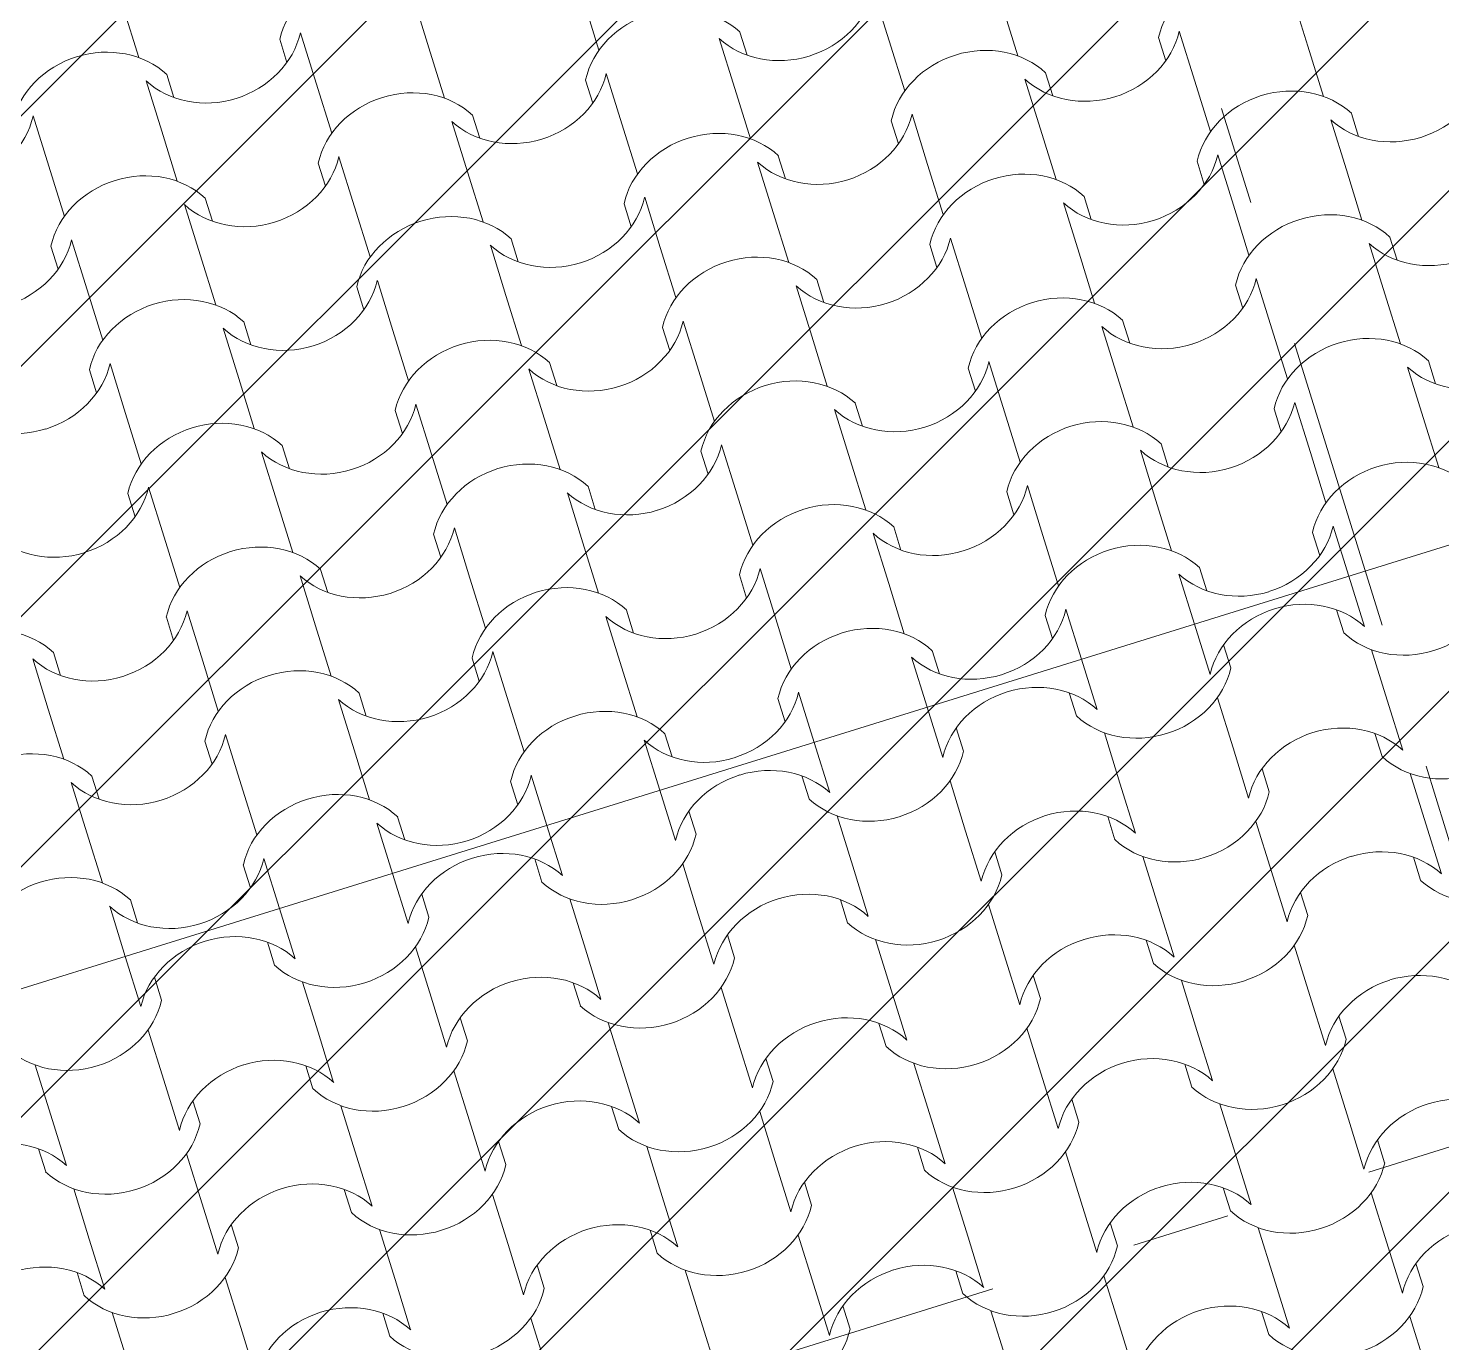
# Model space of a CAD drawing. Header units: metres. Extents: x -111189 to -108577, y -72951 to -72647.
# Drawn here: x -110189.259 to -110187.823, y -72662.649 to -72661.312 of the extents above; entities that cross this region are included whole.
import ezdxf

# ---------------------------------------------------------------- set-up
doc = ezdxf.new("R2010")
doc.units = ezdxf.units.M
doc.header["$MEASUREMENT"] = 0
doc.set_wipeout_variables(frame=1)
doc.linetypes.add('OTK - Traço Ponto CORTES_ALÇ', pattern=[0.6, 0.3, -0.15, 0, -0.15])
doc.linetypes.add('Wipeout_Contour', pattern=[1, 0, -1])
for name, color, linetype in [('02 - PASSEIOS', 7, 'Continuous'), ('03 - COBERTURA', 7, 'Continuous'), ('13 - IMPLANTAÇÃO (apoio).Layer Apoio', 7, 'Continuous'), ('14 - CORTES.Marcadores', 7, 'Continuous')]:
    doc.layers.add(name, color=color, linetype=linetype)

# ---------------------------------------------------------------- blocks, each defined once
blk = doc.blocks.new('Malha_8_1', base_point=(-111182.45, -72914.5203))
at = {"color": 254, "linetype": 'Wipeout_Contour', "lineweight": 0, "ltscale": 1861428.278801215}
blk.add_wipeout([(-111182.45, -72914.5203), (-111181.1398, -72916.9324), (-111179.283, -72920.3506), (-111178.6992, -72921.4255), (-111173.1932, -72931.5618), (-111171.3979, -72934.867), (-111163.9365, -72948.6033), (-111162.5896, -72948.18), (-111170.1617, -72934.1975), (-111171.9536, -72930.8885), (-111177.4458, -72920.7467), (-111178.0283, -72919.6711), (-111179.8807, -72916.2505), (-111181.0503, -72914.0907)], dxfattribs=at).dxf.layer = '02 - PASSEIOS'
blk = doc.blocks.new('Plano de Corte_1_1', base_point=(-111175.814, -72928.8103))
at = {"layer": '14 - CORTES.Marcadores', "color": 7, "linetype": 'OTK - Traço Ponto CORTES_ALÇ', "lineweight": 5}
blk.add_line((-111175.5275, -72928.7212), (-111154.4899, -72922.1814), dxfattribs=at)
blk = doc.blocks.new('*X120', base_point=(-110957.0649, -73026.2797))
at = {"layer": '03 - COBERTURA', "color": 253, "linetype": 'Continuous', "lineweight": 9}
for p, q in [((-111164.4505, -72923.838), (-111164.4663, -72923.787)), ((-111164.2778, -72923.8403), (-111164.2936, -72923.7892)), ((-111163.9829, -72923.8306), (-111163.9987, -72923.7796)), ((-111163.5573, -72923.8362), (-111163.5732, -72923.7852)), ((-111164.7454, -72923.8477), (-111164.7612, -72923.7967)), ((-111163.8522, -72923.8459), (-111163.8681, -72923.7949)), ((-111164.5949, -72923.8527), (-111164.6022, -72923.8292)), ((-111164.5653, -72923.8737), (-111164.5812, -72923.8227)), ((-111164.1397, -72923.8793), (-111164.1556, -72923.8283)), ((-111164.1273, -72923.8453), (-111164.1346, -72923.8218)), ((-111163.967, -72923.8816), (-111163.9829, -72923.8306)), ((-111163.7017, -72923.8509), (-111163.709, -72923.8274)), ((-111163.6721, -72923.8719), (-111163.688, -72923.8209)), ((-111164.4346, -72923.889), (-111164.4505, -72923.838)), ((-111163.5414, -72923.8873), (-111163.5573, -72923.8362)), ((-111164.7221, -72923.9225), (-111164.738, -72923.8714)), ((-111164.7097, -72923.8884), (-111164.717, -72923.8649)), ((-111164.5494, -72923.9247), (-111164.5653, -72923.8737)), ((-111164.2841, -72923.894), (-111164.2914, -72923.8706)), ((-111164.2545, -72923.915), (-111164.2704, -72923.864)), ((-111163.829, -72923.9207), (-111163.8448, -72923.8697)), ((-111163.8165, -72923.8866), (-111163.8238, -72923.8631)), ((-111163.6563, -72923.9229), (-111163.6721, -72923.8719)), ((-111164.1239, -72923.9304), (-111164.1397, -72923.8793)), ((-111164.837, -72923.9581), (-111164.8528, -72923.9071)), ((-111164.4114, -72923.9638), (-111164.4272, -72923.9128)), ((-111164.3989, -72923.9297), (-111164.4062, -72923.9062)), ((-111164.2387, -72923.9661), (-111164.2545, -72923.915)), ((-111163.9734, -72923.9353), (-111163.9807, -72923.9119)), ((-111163.9438, -72923.9564), (-111163.9596, -72923.9054)), ((-111163.5182, -72923.962), (-111163.5341, -72923.911)), ((-111163.5058, -72923.9279), (-111163.5131, -72923.9045)), ((-111164.7063, -72923.9735), (-111164.7221, -72923.9225)), ((-111163.8131, -72923.9717), (-111163.829, -72923.9207)), ((-111163.633, -72923.9977), (-111163.6489, -72923.9467)), ((-111164.8211, -72924.0092), (-111164.837, -72923.9581)), ((-111164.5558, -72923.9785), (-111164.5631, -72923.955)), ((-111164.5262, -72923.9995), (-111164.5421, -72923.9485)), ((-111164.1006, -72924.0051), (-111164.1165, -72923.9541)), ((-111164.0882, -72923.971), (-111164.0955, -72923.9476)), ((-111163.9279, -72924.0074), (-111163.9438, -72923.9564)), ((-111163.6626, -72923.9767), (-111163.6699, -72923.9532)), ((-111164.3955, -72924.0148), (-111164.4114, -72923.9638)), ((-111163.5023, -72924.013), (-111163.5182, -72923.962)), ((-111164.2154, -72924.0408), (-111164.2313, -72923.9898)), ((-111163.7774, -72924.0124), (-111163.7847, -72923.9889)), ((-111164.683, -72924.0482), (-111164.6989, -72923.9972)), ((-111164.6706, -72924.0141), (-111164.6779, -72923.9907)), ((-111164.5103, -72924.0505), (-111164.5262, -72923.9995)), ((-111164.245, -72924.0198), (-111164.2523, -72923.9963)), ((-111163.7899, -72924.0465), (-111163.8057, -72923.9955)), ((-111163.6172, -72924.0487), (-111163.633, -72923.9977)), ((-111164.0848, -72924.0561), (-111164.1006, -72924.0051)), ((-111164.7979, -72924.0839), (-111164.8137, -72924.0329)), ((-111164.3598, -72924.0555), (-111164.3671, -72924.032)), ((-111163.9047, -72924.0822), (-111163.9205, -72924.0312)), ((-111163.4667, -72924.0537), (-111163.4739, -72924.0303)), ((-111164.8274, -72924.0629), (-111164.8347, -72924.0395)), ((-111164.3723, -72924.0896), (-111164.3881, -72924.0386)), ((-111164.1996, -72924.0918), (-111164.2154, -72924.0408)), ((-111163.9343, -72924.0611), (-111163.9415, -72924.0377)), ((-111163.774, -72924.0975), (-111163.7899, -72924.0465)), ((-111163.4791, -72924.0878), (-111163.495, -72924.0368)), ((-111164.6672, -72924.0993), (-111164.683, -72924.0482)), ((-111164.4871, -72924.1253), (-111164.503, -72924.0743)), ((-111164.0491, -72924.0968), (-111164.0564, -72924.0734)), ((-111163.5939, -72924.1235), (-111163.6098, -72924.0725)), ((-111164.782, -72924.1349), (-111164.7979, -72924.0839)), ((-111164.5167, -72924.1042), (-111164.524, -72924.0808)), ((-111164.3564, -72924.1406), (-111164.3723, -72924.0896)), ((-111164.0615, -72924.1309), (-111164.0774, -72924.0799)), ((-111163.8888, -72924.1332), (-111163.9047, -72924.0822)), ((-111163.6235, -72924.1025), (-111163.6308, -72924.079)), ((-111163.4632, -72924.1388), (-111163.4791, -72924.0878)), ((-111164.6315, -72924.1399), (-111164.6388, -72924.1165)), ((-111164.1763, -72924.1666), (-111164.1922, -72924.1156)), ((-111163.7383, -72924.1382), (-111163.7456, -72924.1147)), ((-111164.6439, -72924.174), (-111164.6598, -72924.123)), ((-111164.4712, -72924.1763), (-111164.4871, -72924.1253)), ((-111164.2059, -72924.1456), (-111164.2132, -72924.1221)), ((-111164.0457, -72924.1819), (-111164.0615, -72924.1309)), ((-111163.7508, -72924.1723), (-111163.7666, -72924.1213)), ((-111163.5781, -72924.1745), (-111163.5939, -72924.1235)), ((-111164.7588, -72924.2097), (-111164.7746, -72924.1587)), ((-111164.3207, -72924.1813), (-111164.328, -72924.1578)), ((-111163.8656, -72924.208), (-111163.8814, -72924.1569)), ((-111163.44, -72924.2136), (-111163.4559, -72924.1626)), ((-111163.4276, -72924.1795), (-111163.4348, -72924.1561)), ((-111164.7883, -72924.1887), (-111164.7956, -72924.1652)), ((-111164.6281, -72924.225), (-111164.6439, -72924.174)), ((-111164.3332, -72924.2154), (-111164.349, -72924.1644)), ((-111164.1605, -72924.2176), (-111164.1763, -72924.1666)), ((-111163.8952, -72924.1869), (-111163.9024, -72924.1635)), ((-111163.7349, -72924.2233), (-111163.7508, -72924.1723)), ((-111164.448, -72924.2511), (-111164.4638, -72924.2)), ((-111164.0224, -72924.2567), (-111164.0383, -72924.2057)), ((-111164.01, -72924.2226), (-111164.0173, -72924.1992)), ((-111163.5844, -72924.2283), (-111163.5917, -72924.2048)), ((-111163.5548, -72924.2493), (-111163.5707, -72924.1983)), ((-111164.7429, -72924.2607), (-111164.7588, -72924.2097)), ((-111164.4776, -72924.23), (-111164.4849, -72924.2066)), ((-111164.3173, -72924.2664), (-111164.3332, -72924.2154)), ((-111163.8497, -72924.259), (-111163.8656, -72924.208)), ((-111163.4241, -72924.2646), (-111163.44, -72924.2136)), ((-111164.6048, -72924.2998), (-111164.6207, -72924.2488)), ((-111164.5924, -72924.2657), (-111164.5997, -72924.2423)), ((-111164.1668, -72924.2714), (-111164.1741, -72924.2479)), ((-111164.1372, -72924.2924), (-111164.1531, -72924.2414)), ((-111163.7117, -72924.2981), (-111163.7275, -72924.247)), ((-111163.6992, -72924.264), (-111163.7065, -72924.2405)), ((-111164.4321, -72924.3021), (-111164.448, -72924.2511)), ((-111164.0066, -72924.3077), (-111164.0224, -72924.2567)), ((-111163.539, -72924.3003), (-111163.5548, -72924.2493)), ((-111164.7492, -72924.3145), (-111164.7565, -72924.291)), ((-111164.7196, -72924.3355), (-111164.7355, -72924.2845)), ((-111164.2941, -72924.3412), (-111164.3099, -72924.2901)), ((-111164.2816, -72924.3071), (-111164.2889, -72924.2836)), ((-111163.8561, -72924.3127), (-111163.8633, -72924.2893)), ((-111163.8265, -72924.3337), (-111163.8423, -72924.2827)), ((-111164.589, -72924.3508), (-111164.6048, -72924.2998)), ((-111164.1214, -72924.3434), (-111164.1372, -72924.2924)), ((-111163.6958, -72924.3491), (-111163.7117, -72924.2981)), ((-111164.4385, -72924.3558), (-111164.4458, -72924.3324)), ((-111164.4089, -72924.3769), (-111164.4247, -72924.3258)), ((-111163.9833, -72924.3825), (-111163.9992, -72924.3315)), ((-111163.9709, -72924.3484), (-111163.9782, -72924.325)), ((-111163.8106, -72924.3848), (-111163.8265, -72924.3337)), ((-111163.5453, -72924.3541), (-111163.5526, -72924.3306)), ((-111163.5157, -72924.3751), (-111163.5316, -72924.3241)), ((-111164.7038, -72924.3865), (-111164.7196, -72924.3355)), ((-111164.2782, -72924.3922), (-111164.2941, -72924.3412)), ((-111164.5657, -72924.4256), (-111164.5816, -72924.3746)), ((-111164.5533, -72924.3915), (-111164.5606, -72924.3681)), ((-111164.393, -72924.4279), (-111164.4089, -72924.3769)), ((-111164.1277, -72924.3972), (-111164.135, -72924.3737)), ((-111164.0981, -72924.4182), (-111164.114, -72924.3672)), ((-111163.6726, -72924.4238), (-111163.6884, -72924.3728)), ((-111163.6601, -72924.3898), (-111163.6674, -72924.3663)), ((-111163.9675, -72924.4335), (-111163.9833, -72924.3825)), ((-111164.7101, -72924.4403), (-111164.7174, -72924.4168)), ((-111164.6805, -72924.4613), (-111164.6964, -72924.4103)), ((-111164.255, -72924.467), (-111164.2708, -72924.4159)), ((-111164.2425, -72924.4329), (-111164.2498, -72924.4094)), ((-111164.0823, -72924.4692), (-111164.0981, -72924.4182)), ((-111163.8169, -72924.4385), (-111163.8242, -72924.4151)), ((-111163.7874, -72924.4595), (-111163.8032, -72924.4085)), ((-111164.5499, -72924.4766), (-111164.5657, -72924.4256)), ((-111164.8374, -72924.5101), (-111164.8532, -72924.459)), ((-111164.8249, -72924.476), (-111164.8322, -72924.4525)), ((-111164.6647, -72924.5123), (-111164.6805, -72924.4613)), ((-111164.3994, -72924.4816), (-111164.4067, -72924.4582)), ((-111164.3698, -72924.5026), (-111164.3856, -72924.4516)), ((-111163.9442, -72924.5083), (-111163.9601, -72924.4573)), ((-111163.9318, -72924.4742), (-111163.9391, -72924.4507)), ((-111164.2391, -72924.518), (-111164.255, -72924.467)), ((-111164.059, -72924.544), (-111164.0749, -72924.493)), ((-111164.5266, -72924.5514), (-111164.5425, -72924.5004)), ((-111164.5142, -72924.5173), (-111164.5215, -72924.4939)), ((-111164.3539, -72924.5537), (-111164.3698, -72924.5026)), ((-111164.0886, -72924.523), (-111164.0959, -72924.4995)), ((-111164.8215, -72924.5611), (-111164.8374, -72924.5101)), ((-111164.6414, -72924.5871), (-111164.6573, -72924.5361)), ((-111164.2034, -72924.5586), (-111164.2107, -72924.5352)), ((-111164.671, -72924.5661), (-111164.6783, -72924.5426)), ((-111164.2159, -72924.5927), (-111164.2317, -72924.5417)), ((-111164.5108, -72924.6024), (-111164.5266, -72924.5514)), ((-111164.7858, -72924.6018), (-111164.7931, -72924.5783)), ((-111164.3307, -72924.6284), (-111164.3465, -72924.5774)), ((-111164.7983, -72924.6358), (-111164.8141, -72924.5848)), ((-111164.6256, -72924.6381), (-111164.6414, -72924.5871)), ((-111164.3603, -72924.6074), (-111164.3676, -72924.5839)), ((-111164.4751, -72924.6431), (-111164.4824, -72924.6196)), ((-111164.7824, -72924.6869), (-111164.7983, -72924.6358)), ((-111164.4875, -72924.6772), (-111164.5034, -72924.6262)), ((-111164.6023, -72924.7129), (-111164.6182, -72924.6619)), ((-111164.6319, -72924.6919), (-111164.6392, -72924.6684)), ((-111164.7467, -72924.7275), (-111164.754, -72924.7041)), ((-111164.7592, -72924.7616), (-111164.775, -72924.7106))]:
    blk.add_line(p, q, dxfattribs=at)
for centre, major_axis, start_param, end_param in [((-111164.513, -72923.8394), (0.0878, 0.0273), 0.466079, 2.675513), ((-111163.6198, -72923.8376), (0.0878, 0.0273), 0.466079, 2.675513), ((-111164.0883, -72923.7689), (0.0883, 0.0274), 4.715365, 5.812147), ((-111164.2022, -72923.8807), (0.0878, 0.0273), 0.466079, 2.675513), ((-111164.6708, -72923.812), (0.0883, 0.0274), 4.715365, 5.812147), ((-111164.0878, -72923.7688), (0.0883, 0.0274), 3.612631, 4.709413), ((-111163.7776, -72923.8103), (0.0883, 0.0274), 4.715365, 5.812147), ((-111164.7847, -72923.9239), (0.0878, 0.0273), 0.466079, 2.675513), ((-111163.8915, -72923.9221), (0.0878, 0.0273), 0.466079, 2.675513), ((-111164.6702, -72923.8119), (0.0883, 0.0274), 3.612631, 4.709413), ((-111164.36, -72923.8534), (0.0883, 0.0274), 4.715365, 5.812147), ((-111163.7771, -72923.8101), (0.0883, 0.0274), 3.612631, 4.709413), ((-111163.4668, -72923.8516), (0.0883, 0.0274), 4.715365, 5.812147), ((-111164.4739, -72923.9652), (0.0878, 0.0273), 0.466079, 2.675513), ((-111163.5807, -72923.9634), (0.0878, 0.0273), 0.466079, 2.675513), ((-111164.9424, -72923.8965), (0.0883, 0.0274), 4.715365, 5.812147), ((-111164.3595, -72923.8532), (0.0883, 0.0274), 3.612631, 4.709413), ((-111164.0492, -72923.8947), (0.0883, 0.0274), 4.715365, 5.812147), ((-111163.4663, -72923.8514), (0.0883, 0.0274), 3.612631, 4.709413), ((-111164.1631, -72924.0065), (0.0878, 0.0273), 0.466079, 2.675513), ((-111163.7385, -72923.9361), (0.0883, 0.0274), 4.715365, 5.812147), ((-111164.6317, -72923.9378), (0.0883, 0.0274), 4.715365, 5.812147), ((-111164.0487, -72923.8946), (0.0883, 0.0274), 3.612631, 4.709413), ((-111163.8524, -72924.0479), (0.0878, 0.0273), 0.466079, 2.675513), ((-111164.7456, -72924.0496), (0.0878, 0.0273), 0.466079, 2.675513), ((-111164.3209, -72923.9792), (0.0883, 0.0274), 4.715365, 5.812147), ((-111164.6311, -72923.9377), (0.0883, 0.0274), 3.612631, 4.709413), ((-111164.4348, -72924.091), (0.0878, 0.0273), 0.466079, 2.675513), ((-111163.738, -72923.9359), (0.0883, 0.0274), 3.612631, 4.709413), ((-111163.5416, -72924.0892), (0.0878, 0.0273), 0.466079, 2.675513), ((-111164.9033, -72924.0223), (0.0883, 0.0274), 4.715365, 5.812147), ((-111164.0101, -72924.0205), (0.0883, 0.0274), 4.715365, 5.812147), ((-111164.3204, -72923.979), (0.0883, 0.0274), 3.612631, 4.709413), ((-111164.124, -72924.1323), (0.0878, 0.0273), 0.466079, 2.675513), ((-111163.4272, -72923.9772), (0.0883, 0.0274), 3.612631, 4.709413), ((-111164.5926, -72924.0636), (0.0883, 0.0274), 4.715365, 5.812147), ((-111163.6994, -72924.0618), (0.0883, 0.0274), 4.715365, 5.812147), ((-111164.7065, -72924.1754), (0.0878, 0.0273), 0.466079, 2.675513), ((-111164.0096, -72924.0203), (0.0883, 0.0274), 3.612631, 4.709413), ((-111163.8133, -72924.1737), (0.0878, 0.0273), 0.466079, 2.675513), ((-111164.2818, -72924.105), (0.0883, 0.0274), 4.715365, 5.812147), ((-111164.592, -72924.0634), (0.0883, 0.0274), 3.612631, 4.709413), ((-111164.3957, -72924.2168), (0.0878, 0.0273), 0.466079, 2.675513), ((-111163.6988, -72924.0617), (0.0883, 0.0274), 3.612631, 4.709413), ((-111163.5025, -72924.215), (0.0878, 0.0273), 0.466079, 2.675513), ((-111164.8642, -72924.1481), (0.0883, 0.0274), 4.715365, 5.812147), ((-111163.971, -72924.1463), (0.0883, 0.0274), 4.715365, 5.812147), ((-111163.3881, -72924.103), (0.0883, 0.0274), 3.612631, 4.709413), ((-111164.2813, -72924.1048), (0.0883, 0.0274), 3.612631, 4.709413), ((-111164.0849, -72924.2581), (0.0878, 0.0273), 0.466079, 2.675513), ((-111164.5534, -72924.1894), (0.0883, 0.0274), 4.715365, 5.812147), ((-111163.9705, -72924.1461), (0.0883, 0.0274), 3.612631, 4.709413), ((-111163.6603, -72924.1876), (0.0883, 0.0274), 4.715365, 5.812147), ((-111164.8637, -72924.1479), (0.0883, 0.0274), 3.612631, 4.709413), ((-111164.6674, -72924.3012), (0.0878, 0.0273), 0.466079, 2.675513), ((-111163.7742, -72924.2995), (0.0878, 0.0273), 0.466079, 2.675513), ((-111164.5529, -72924.1892), (0.0883, 0.0274), 3.612631, 4.709413), ((-111164.2427, -72924.2307), (0.0883, 0.0274), 4.715365, 5.812147), ((-111163.6597, -72924.1875), (0.0883, 0.0274), 3.612631, 4.709413), ((-111164.3566, -72924.3426), (0.0878, 0.0273), 0.466079, 2.675513), ((-111163.4634, -72924.3408), (0.0878, 0.0273), 0.466079, 2.675513), ((-111164.8251, -72924.2738), (0.0883, 0.0274), 4.715365, 5.812147), ((-111164.2422, -72924.2306), (0.0883, 0.0274), 3.612631, 4.709413), ((-111163.9319, -72924.2721), (0.0883, 0.0274), 4.715365, 5.812147), ((-111164.0458, -72924.3839), (0.0878, 0.0273), 0.466079, 2.675513), ((-111164.8246, -72924.2737), (0.0883, 0.0274), 3.612631, 4.709413), ((-111164.5143, -72924.3152), (0.0883, 0.0274), 4.715365, 5.812147), ((-111163.9314, -72924.2719), (0.0883, 0.0274), 3.612631, 4.709413), ((-111163.6212, -72924.3134), (0.0883, 0.0274), 4.715365, 5.812147), ((-111164.6283, -72924.427), (0.0878, 0.0273), 0.466079, 2.675513), ((-111163.7351, -72924.4252), (0.0878, 0.0273), 0.466079, 2.675513), ((-111164.5138, -72924.315), (0.0883, 0.0274), 3.612631, 4.709413), ((-111164.2036, -72924.3565), (0.0883, 0.0274), 4.715365, 5.812147), ((-111163.6206, -72924.3133), (0.0883, 0.0274), 3.612631, 4.709413), ((-111164.3175, -72924.4683), (0.0878, 0.0273), 0.466079, 2.675513), ((-111164.786, -72924.3996), (0.0883, 0.0274), 4.715365, 5.812147), ((-111164.2031, -72924.3564), (0.0883, 0.0274), 3.612631, 4.709413), ((-111163.8928, -72924.3979), (0.0883, 0.0274), 4.715365, 5.812147), ((-111164.8999, -72924.5115), (0.0878, 0.0273), 0.466079, 2.675513), ((-111164.0067, -72924.5097), (0.0878, 0.0273), 0.466079, 2.675513), ((-111164.7855, -72924.3995), (0.0883, 0.0274), 3.612631, 4.709413), ((-111164.4752, -72924.441), (0.0883, 0.0274), 4.715365, 5.812147), ((-111163.8923, -72924.3977), (0.0883, 0.0274), 3.612631, 4.709413), ((-111164.5891, -72924.5528), (0.0878, 0.0273), 0.466079, 2.675513), ((-111164.1645, -72924.4823), (0.0883, 0.0274), 4.715365, 5.812147), ((-111164.4747, -72924.4408), (0.0883, 0.0274), 3.612631, 4.709413), ((-111164.2784, -72924.5941), (0.0878, 0.0273), 0.466079, 2.675513), ((-111164.7469, -72924.5254), (0.0883, 0.0274), 4.715365, 5.812147), ((-111164.8608, -72924.6372), (0.0878, 0.0273), 0.466079, 2.675513), ((-111164.164, -72924.4822), (0.0883, 0.0274), 3.612631, 4.709413), ((-111164.4361, -72924.5668), (0.0883, 0.0274), 4.715365, 5.812147), ((-111164.7464, -72924.5253), (0.0883, 0.0274), 3.612631, 4.709413), ((-111164.55, -72924.6786), (0.0878, 0.0273), 0.466079, 2.675513), ((-111164.4356, -72924.5666), (0.0883, 0.0274), 3.612631, 4.709413), ((-111164.7078, -72924.6512), (0.0883, 0.0274), 4.715365, 5.812147), ((-111164.8217, -72924.763), (0.0878, 0.0273), 0.466079, 2.675513), ((-111164.7073, -72924.6511), (0.0883, 0.0274), 3.612631, 4.709413)]:
    blk.add_ellipse(centre, major_axis=major_axis, ratio=0.876216, start_param=start_param, end_param=end_param, dxfattribs=at)
blk = doc.blocks.new('*X121', base_point=(-110957.0649, -73026.2797))
at = {"layer": '03 - COBERTURA', "color": 253, "linetype": 'Continuous', "lineweight": 9}
for p, q in [((-111163.5157, -72924.3751), (-111163.4999, -72924.4261)), ((-111163.5282, -72924.4092), (-111163.5209, -72924.4326)), ((-111163.6726, -72924.4238), (-111163.6567, -72924.4749)), ((-111163.643, -72924.4449), (-111163.6357, -72924.4683)), ((-111163.4925, -72924.4499), (-111163.4766, -72924.5009)), ((-111163.7874, -72924.4595), (-111163.7715, -72924.5106)), ((-111163.7998, -72924.4936), (-111163.7925, -72924.5171)), ((-111163.6493, -72924.4986), (-111163.6334, -72924.5496)), ((-111163.4766, -72924.5009), (-111163.4607, -72924.5519)), ((-111163.9442, -72924.5083), (-111163.9284, -72924.5593)), ((-111163.9146, -72924.5293), (-111163.9073, -72924.5528)), ((-111163.7641, -72924.5343), (-111163.7483, -72924.5853)), ((-111163.4891, -72924.535), (-111163.4818, -72924.5584)), ((-111164.059, -72924.544), (-111164.0432, -72924.595)), ((-111163.6334, -72924.5496), (-111163.6176, -72924.6006)), ((-111164.0715, -72924.5781), (-111164.0642, -72924.6015)), ((-111163.6039, -72924.5707), (-111163.5966, -72924.5941)), ((-111163.4534, -72924.5757), (-111163.4375, -72924.6267)), ((-111164.2159, -72924.5927), (-111164.2, -72924.6438)), ((-111163.921, -72924.5831), (-111163.9051, -72924.6341)), ((-111163.7483, -72924.5853), (-111163.7324, -72924.6363)), ((-111164.1863, -72924.6138), (-111164.179, -72924.6372)), ((-111164.0358, -72924.6188), (-111164.0199, -72924.6698)), ((-111163.7607, -72924.6194), (-111163.7534, -72924.6429)), ((-111164.3307, -72924.6284), (-111164.3148, -72924.6794)), ((-111163.9051, -72924.6341), (-111163.8892, -72924.6851)), ((-111163.6102, -72924.6244), (-111163.5943, -72924.6754)), ((-111163.4375, -72924.6267), (-111163.4216, -72924.6777)), ((-111164.3431, -72924.6625), (-111164.3358, -72924.686)), ((-111163.8755, -72924.6551), (-111163.8682, -72924.6786)), ((-111163.725, -72924.6601), (-111163.7092, -72924.7111)), ((-111163.45, -72924.6608), (-111163.4427, -72924.6842)), ((-111164.4875, -72924.6772), (-111164.4717, -72924.7282)), ((-111164.1926, -72924.6675), (-111164.1768, -72924.7185)), ((-111164.0199, -72924.6698), (-111164.0041, -72924.7208)), ((-111163.5943, -72924.6754), (-111163.5785, -72924.7264)), ((-111164.4579, -72924.6982), (-111164.4507, -72924.7217)), ((-111164.3074, -72924.7032), (-111164.2916, -72924.7542)), ((-111164.0324, -72924.7039), (-111164.0251, -72924.7273)), ((-111163.5648, -72924.6965), (-111163.5575, -72924.7199)), ((-111164.6023, -72924.7129), (-111164.5865, -72924.7639)), ((-111164.1768, -72924.7185), (-111164.1609, -72924.7695)), ((-111163.8819, -72924.7089), (-111163.866, -72924.7599)), ((-111163.7092, -72924.7111), (-111163.6933, -72924.7621)), ((-111164.6148, -72924.747), (-111164.6075, -72924.7704)), ((-111164.1472, -72924.7396), (-111164.1399, -72924.763)), ((-111163.9967, -72924.7445), (-111163.9808, -72924.7956)), ((-111163.7216, -72924.7452), (-111163.7143, -72924.7687)), ((-111163.5711, -72924.7502), (-111163.5552, -72924.8012)), ((-111164.7592, -72924.7616), (-111164.7433, -72924.8126)), ((-111164.4643, -72924.752), (-111164.4484, -72924.803)), ((-111164.2916, -72924.7542), (-111164.2757, -72924.8052)), ((-111163.866, -72924.7599), (-111163.8501, -72924.8109)), ((-111164.7296, -72924.7827), (-111164.7223, -72924.8061)), ((-111164.5791, -72924.7877), (-111164.5632, -72924.8387)), ((-111164.304, -72924.7883), (-111164.2967, -72924.8118)), ((-111164.1535, -72924.7933), (-111164.1377, -72924.8443)), ((-111163.8364, -72924.7809), (-111163.8291, -72924.8044)), ((-111163.6859, -72924.7859), (-111163.6701, -72924.8369)), ((-111164.4484, -72924.803), (-111164.4326, -72924.854)), ((-111163.9808, -72924.7956), (-111163.965, -72924.8466)), ((-111163.5552, -72924.8012), (-111163.5394, -72924.8522)), ((-111163.5257, -72924.8222), (-111163.5184, -72924.8457)), ((-111164.7359, -72924.8364), (-111164.7201, -72924.8874)), ((-111164.4188, -72924.824), (-111164.4115, -72924.8475)), ((-111164.2683, -72924.829), (-111164.2525, -72924.88)), ((-111163.9933, -72924.8297), (-111163.986, -72924.8531)), ((-111163.8428, -72924.8346), (-111163.8269, -72924.8857)), ((-111163.6701, -72924.8369), (-111163.6542, -72924.8879)), ((-111164.5632, -72924.8387), (-111164.5474, -72924.8897)), ((-111164.1377, -72924.8443), (-111164.1218, -72924.8953)), ((-111164.1081, -72924.8653), (-111164.1008, -72924.8888)), ((-111164.8508, -72924.8721), (-111164.8349, -72924.9231)), ((-111164.5757, -72924.8728), (-111164.5684, -72924.8962)), ((-111164.4252, -72924.8778), (-111164.4093, -72924.9288)), ((-111164.2525, -72924.88), (-111164.2366, -72924.931)), ((-111163.9576, -72924.8703), (-111163.9417, -72924.9214)), ((-111163.6825, -72924.871), (-111163.6752, -72924.8944)), ((-111163.532, -72924.876), (-111163.5161, -72924.927)), ((-111164.7201, -72924.8874), (-111164.7042, -72924.9384)), ((-111163.8269, -72924.8857), (-111163.811, -72924.9367)), ((-111164.6905, -72924.9085), (-111164.6832, -72924.9319)), ((-111163.7973, -72924.9067), (-111163.79, -72924.9301)), ((-111164.8349, -72924.9231), (-111164.819, -72924.9741)), ((-111164.54, -72924.9134), (-111164.5241, -72924.9645)), ((-111164.2649, -72924.9141), (-111164.2576, -72924.9376)), ((-111164.1144, -72924.9191), (-111164.0986, -72924.9701)), ((-111163.9417, -72924.9214), (-111163.9259, -72924.9724)), ((-111163.6468, -72924.9117), (-111163.631, -72924.9627)), ((-111164.4093, -72924.9288), (-111164.3935, -72924.9798)), ((-111163.5161, -72924.927), (-111163.5003, -72924.978)), ((-111164.3797, -72924.9498), (-111164.3724, -72924.9732)), ((-111163.4866, -72924.948), (-111163.4793, -72924.9715)), ((-111164.8473, -72924.9572), (-111164.84, -72924.9807)), ((-111164.6968, -72924.9622), (-111164.681, -72925.0132)), ((-111164.5241, -72924.9645), (-111164.5083, -72925.0155)), ((-111164.2292, -72924.9548), (-111164.2134, -72925.0058)), ((-111163.9542, -72924.9554), (-111163.9469, -72924.9789)), ((-111163.8037, -72924.9604), (-111163.7878, -72925.0114)), ((-111163.631, -72924.9627), (-111163.6151, -72925.0137)), ((-111164.0986, -72924.9701), (-111164.0827, -72925.0211)), ((-111164.069, -72924.9911), (-111164.0617, -72925.0146)), ((-111164.8116, -72924.9979), (-111164.7958, -72925.0489)), ((-111164.5366, -72924.9986), (-111164.5293, -72925.022)), ((-111164.3861, -72925.0035), (-111164.3702, -72925.0546)), ((-111164.2134, -72925.0058), (-111164.1975, -72925.0568)), ((-111163.9185, -72924.9961), (-111163.9026, -72925.0471)), ((-111163.6434, -72924.9968), (-111163.6361, -72925.0202)), ((-111163.4929, -72925.0018), (-111163.477, -72925.0528)), ((-111164.681, -72925.0132), (-111164.6651, -72925.0642)), ((-111163.7878, -72925.0114), (-111163.7719, -72925.0625)), ((-111164.6514, -72925.0342), (-111164.6441, -72925.0577)), ((-111163.7582, -72925.0325), (-111163.7509, -72925.0559)), ((-111163.6077, -72925.0375), (-111163.5919, -72925.0885)), ((-111164.7958, -72925.0489), (-111164.7799, -72925.0999)), ((-111164.5009, -72925.0392), (-111164.485, -72925.0902)), ((-111164.2258, -72925.0399), (-111164.2185, -72925.0633)), ((-111164.0753, -72925.0449), (-111164.0595, -72925.0959)), ((-111163.9026, -72925.0471), (-111163.8868, -72925.0982)), ((-111163.477, -72925.0528), (-111163.4612, -72925.1038)), ((-111164.3702, -72925.0546), (-111164.3544, -72925.1056)), ((-111164.3406, -72925.0756), (-111164.3333, -72925.099)), ((-111164.1901, -72925.0806), (-111164.1743, -72925.1316)), ((-111163.9151, -72925.0812), (-111163.9078, -72925.1047)), ((-111163.4475, -72925.0738), (-111163.4402, -72925.0973)), ((-111164.8082, -72925.083), (-111164.8009, -72925.1065)), ((-111164.6577, -72925.088), (-111164.6419, -72925.139)), ((-111164.485, -72925.0902), (-111164.4692, -72925.1413)), ((-111164.0595, -72925.0959), (-111164.0436, -72925.1469)), ((-111163.7646, -72925.0862), (-111163.7487, -72925.1372)), ((-111163.5919, -72925.0885), (-111163.576, -72925.1395)), ((-111164.7725, -72925.1237), (-111164.7567, -72925.1747)), ((-111164.4975, -72925.1243), (-111164.4902, -72925.1478)), ((-111164.0299, -72925.1169), (-111164.0226, -72925.1404)), ((-111163.8794, -72925.1219), (-111163.8635, -72925.1729)), ((-111163.6043, -72925.1226), (-111163.597, -72925.146)), ((-111164.6419, -72925.139), (-111164.626, -72925.19)), ((-111164.347, -72925.1293), (-111164.3311, -72925.1803)), ((-111164.1743, -72925.1316), (-111164.1584, -72925.1826)), ((-111163.7487, -72925.1372), (-111163.7328, -72925.1883)), ((-111163.4538, -72925.1276), (-111163.4379, -72925.1786))]:
    blk.add_line(p, q, dxfattribs=at)
for centre, major_axis, start_param, end_param in [((-111163.4532, -72924.3737), (0.0878, 0.0273), 3.607672, 5.817106), ((-111163.5676, -72924.4857), (0.0883, 0.0274), 0.471039, 1.56782), ((-111163.5671, -72924.4855), (0.0883, 0.0274), 1.573772, 2.670554), ((-111163.7248, -72924.4581), (0.0878, 0.0273), 3.607672, 5.817106), ((-111163.8388, -72924.57), (0.0883, 0.0274), 1.573772, 2.670554), ((-111163.8393, -72924.5701), (0.0883, 0.0274), 0.471039, 1.56782), ((-111163.4141, -72924.4995), (0.0878, 0.0273), 3.607672, 5.817106), ((-111163.528, -72924.6113), (0.0883, 0.0274), 1.573772, 2.670554), ((-111163.5285, -72924.6115), (0.0883, 0.0274), 0.471039, 1.56782), ((-111163.9965, -72924.5426), (0.0878, 0.0273), 3.607672, 5.817106), ((-111164.1104, -72924.6544), (0.0883, 0.0274), 1.573772, 2.670554), ((-111164.1109, -72924.6546), (0.0883, 0.0274), 0.471039, 1.56782), ((-111163.6857, -72924.5839), (0.0878, 0.0273), 3.607672, 5.817106), ((-111163.7996, -72924.6957), (0.0883, 0.0274), 1.573772, 2.670554), ((-111163.8002, -72924.6959), (0.0883, 0.0274), 0.471039, 1.56782), ((-111163.375, -72924.6253), (0.0878, 0.0273), 3.607672, 5.817106), ((-111164.2682, -72924.627), (0.0878, 0.0273), 3.607672, 5.817106), ((-111163.4894, -72924.7373), (0.0883, 0.0274), 0.471039, 1.56782), ((-111164.3821, -72924.7389), (0.0883, 0.0274), 1.573772, 2.670554), ((-111164.3826, -72924.739), (0.0883, 0.0274), 0.471039, 1.56782), ((-111163.4889, -72924.7371), (0.0883, 0.0274), 1.573772, 2.670554), ((-111163.9574, -72924.6684), (0.0878, 0.0273), 3.607672, 5.817106), ((-111164.0718, -72924.7804), (0.0883, 0.0274), 0.471039, 1.56782), ((-111164.0713, -72924.7802), (0.0883, 0.0274), 1.573772, 2.670554), ((-111164.5398, -72924.7115), (0.0878, 0.0273), 3.607672, 5.817106), ((-111163.6466, -72924.7097), (0.0878, 0.0273), 3.607672, 5.817106), ((-111164.6542, -72924.8235), (0.0883, 0.0274), 0.471039, 1.56782), ((-111163.7611, -72924.8217), (0.0883, 0.0274), 0.471039, 1.56782), ((-111164.6537, -72924.8233), (0.0883, 0.0274), 1.573772, 2.670554), ((-111163.7605, -72924.8215), (0.0883, 0.0274), 1.573772, 2.670554), ((-111164.2291, -72924.7528), (0.0878, 0.0273), 3.607672, 5.817106), ((-111164.3435, -72924.8648), (0.0883, 0.0274), 0.471039, 1.56782), ((-111163.4503, -72924.863), (0.0883, 0.0274), 0.471039, 1.56782), ((-111164.343, -72924.8646), (0.0883, 0.0274), 1.573772, 2.670554), ((-111163.4498, -72924.8629), (0.0883, 0.0274), 1.573772, 2.670554), ((-111164.8115, -72924.7959), (0.0878, 0.0273), 3.607672, 5.817106), ((-111163.9183, -72924.7942), (0.0878, 0.0273), 3.607672, 5.817106), ((-111164.0327, -72924.9061), (0.0883, 0.0274), 0.471039, 1.56782), ((-111164.0322, -72924.906), (0.0883, 0.0274), 1.573772, 2.670554), ((-111164.5007, -72924.8373), (0.0878, 0.0273), 3.607672, 5.817106), ((-111163.6075, -72924.8355), (0.0878, 0.0273), 3.607672, 5.817106), ((-111164.6151, -72924.9493), (0.0883, 0.0274), 0.471039, 1.56782), ((-111163.722, -72924.9475), (0.0883, 0.0274), 0.471039, 1.56782), ((-111164.6146, -72924.9491), (0.0883, 0.0274), 1.573772, 2.670554), ((-111163.7214, -72924.9473), (0.0883, 0.0274), 1.573772, 2.670554), ((-111164.19, -72924.8786), (0.0878, 0.0273), 3.607672, 5.817106), ((-111164.3044, -72924.9906), (0.0883, 0.0274), 0.471039, 1.56782), ((-111163.4112, -72924.9888), (0.0883, 0.0274), 0.471039, 1.56782), ((-111164.3039, -72924.9904), (0.0883, 0.0274), 1.573772, 2.670554), ((-111163.4107, -72924.9887), (0.0883, 0.0274), 1.573772, 2.670554), ((-111164.7724, -72924.9217), (0.0878, 0.0273), 3.607672, 5.817106), ((-111163.8792, -72924.92), (0.0878, 0.0273), 3.607672, 5.817106), ((-111164.8868, -72925.0337), (0.0883, 0.0274), 0.471039, 1.56782), ((-111163.9936, -72925.0319), (0.0883, 0.0274), 0.471039, 1.56782), ((-111163.9931, -72925.0318), (0.0883, 0.0274), 1.573772, 2.670554), ((-111164.4616, -72924.9631), (0.0878, 0.0273), 3.607672, 5.817106), ((-111163.5684, -72924.9613), (0.0878, 0.0273), 3.607672, 5.817106), ((-111164.576, -72925.075), (0.0883, 0.0274), 0.471039, 1.56782), ((-111163.6823, -72925.0731), (0.0883, 0.0274), 1.573772, 2.670554), ((-111163.6829, -72925.0733), (0.0883, 0.0274), 0.471039, 1.56782), ((-111164.5755, -72925.0749), (0.0883, 0.0274), 1.573772, 2.670554), ((-111164.1509, -72925.0044), (0.0878, 0.0273), 3.607672, 5.817106), ((-111164.2648, -72925.1162), (0.0883, 0.0274), 1.573772, 2.670554), ((-111164.2653, -72925.1164), (0.0883, 0.0274), 0.471039, 1.56782), ((-111163.3716, -72925.1145), (0.0883, 0.0274), 1.573772, 2.670554), ((-111164.7333, -72925.0475), (0.0878, 0.0273), 3.607672, 5.817106), ((-111163.8401, -72925.0457), (0.0878, 0.0273), 3.607672, 5.817106), ((-111164.8477, -72925.1595), (0.0883, 0.0274), 0.471039, 1.56782), ((-111163.954, -72925.1576), (0.0883, 0.0274), 1.573772, 2.670554), ((-111163.9545, -72925.1577), (0.0883, 0.0274), 0.471039, 1.56782), ((-111164.4225, -72925.0888), (0.0878, 0.0273), 3.607672, 5.817106), ((-111163.5293, -72925.0871), (0.0878, 0.0273), 3.607672, 5.817106), ((-111164.5364, -72925.2007), (0.0883, 0.0274), 1.573772, 2.670554), ((-111164.5369, -72925.2008), (0.0883, 0.0274), 0.471039, 1.56782), ((-111163.6432, -72925.1989), (0.0883, 0.0274), 1.573772, 2.670554), ((-111163.6438, -72925.1991), (0.0883, 0.0274), 0.471039, 1.56782), ((-111164.1117, -72925.1302), (0.0878, 0.0273), 3.607672, 5.817106)]:
    blk.add_ellipse(centre, major_axis=major_axis, ratio=0.876216, start_param=start_param, end_param=end_param, dxfattribs=at)
blk = doc.blocks.new('Cobertura_2_1', base_point=(-111162.6239, -72921.6369))
at = {"layer": '03 - COBERTURA', "color": 7, "linetype": 'Continuous', "lineweight": 13, "flags": 128}
blk.add_lwpolyline([(-111168.0856, -72925.7957), (-111161.9263, -72923.881)], dxfattribs=at)
at = {"layer": '03 - COBERTURA', "color": 7, "linetype": 'Continuous', "lineweight": 13}
for name in ['*X120', '*X121']:
    blk.add_blockref(name, (-110957.0649, -73026.2797), dxfattribs=at)
blk = doc.blocks.new('Plano de Corte_3_1', base_point=(-111167.6079, -72911.1514))
at = {"layer": '14 - CORTES.Marcadores', "color": 7, "linetype": 'OTK - Traço Ponto CORTES_ALÇ', "lineweight": 5}
blk.add_line((-111167.5189, -72911.4379), (-111160.6906, -72933.4035), dxfattribs=at)

msp = doc.modelspace()

# ---------------------------------------------------------------- block references
at = {"layer": '02 - PASSEIOS', "color": 7, "lineweight": 13}
msp.add_blockref('Malha_8_1', (-110206.8514, -72652.0145), dxfattribs=at)

# ---------------------------------------------------------------- next in the draw order: hatches: boundary and pattern name
at = {"layer": '13 - IMPLANTAÇÃO (apoio).Layer Apoio', "linetype": 'Continuous', "lineweight": 13}
h = msp.add_hatch(dxfattribs=at)
h.set_pattern_fill('MASONRY_BLOCK_0001', color=134, style=0, pattern_type=2)
h.set_pattern_definition([(45, (-110190.99825, -72660.07814), (-0.1272792, 0.1272792), [])])
h.paths.add_polyline_path([(-110197.3213, -72656.8339), (-110195.7629, -72661.8473), (-110195.5233, -72661.7728), (-110194.1281, -72666.2609), (-110184.6752, -72663.3224), (-110187.6288, -72653.8209)])

# ---------------------------------------------------------------- next in the draw order: block references
at = {"layer": '03 - COBERTURA', "color": 7, "linetype": 'Continuous', "lineweight": 13}
msp.add_blockref('Cobertura_2_1', (-110187.0253, -72659.1311), dxfattribs=at)
at = {"layer": '14 - CORTES.Marcadores', "color": 7, "lineweight": 5}
for name, p in [('Plano de Corte_3_1', (-110192.0093, -72648.6456)), ('Plano de Corte_1_1', (-110200.2154, -72666.3044))]:
    msp.add_blockref(name, p, dxfattribs=at)

doc.saveas('drawing.dxf')
